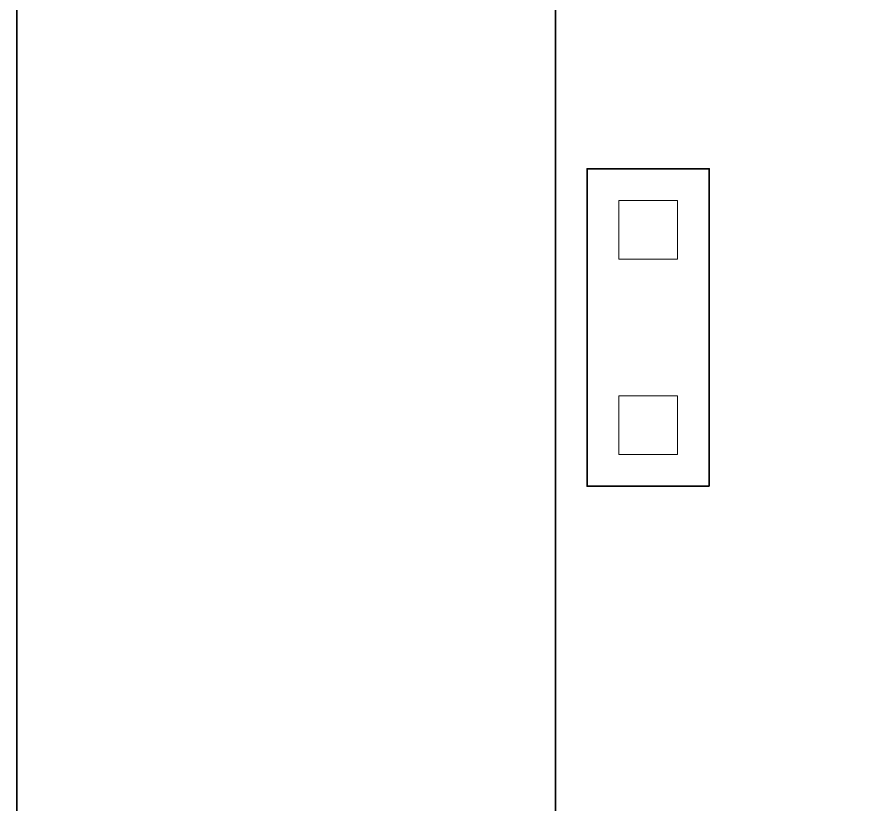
# Model space of a CAD drawing. Header units: centimetres. Extents: x -64.7 to 31.2, y -38.5 to 7.
# Drawn here: x -5.5 to -4.403, y 4.569 to 5.592 of the extents above; entities that cross this region are included whole.
import ezdxf

# ---------------------------------------------------------------- set-up
doc = ezdxf.new("R2010")
doc.units = ezdxf.units.CM
doc.header["$MEASUREMENT"] = 0
doc.layers.add('Layer 1', color=7, linetype='Continuous')

msp = doc.modelspace()

# ---------------------------------------------------------------- linework, layer by layer
at = {"layer": 'Layer 1', "color": 114, "lineweight": 35}
msp.add_open_spline([(-5.5, 6.95), (-5.5, 6.95), (2.5, 6.95), (2.5, 6.95), (2.5, 6.95), (2.5, 6.95), (2.5, 3.35), (2.5, 3.35), (2.5, 3.35), (2.5, 3.35), (-5.5, 3.35), (-5.5, 3.35), (-5.5, 3.35), (-5.5, 3.35), (-5.5, 6.95), (-5.5, 6.95)], degree=3, knots=[0, 0, 0, 0, 0.25, 0.25, 0.25, 0.25, 0.5, 0.5, 0.5, 0.5, 0.75, 0.75, 0.75, 0.75, 1, 1, 1, 1], dxfattribs=at)
at = {"layer": 'Layer 1', "color": 250, "lineweight": 35}
for points in [[(-4.8, 6.41), (-4.8, 6.41), (1.8, 6.41), (1.8, 6.41), (1.8, 6.41), (1.8, 6.41), (1.8, 3.89), (1.8, 3.89), (1.8, 3.89), (1.8, 3.89), (-4.8, 3.89), (-4.8, 3.89), (-4.8, 3.89), (-4.8, 3.89), (-4.8, 6.41), (-4.8, 6.41)], [(-4.60023, 4.98196), (-4.60023, 4.98196), (-4.60023, 5.39471), (-4.60023, 5.39471), (-4.60023, 5.39471), (-4.60023, 5.39471), (-4.75898, 5.39471), (-4.75898, 5.39471), (-4.75898, 5.39471), (-4.75898, 5.39471), (-4.75898, 4.98196), (-4.75898, 4.98196), (-4.75898, 4.98196), (-4.75898, 4.98196), (-4.60023, 4.98196), (-4.60023, 4.98196)]]:
    msp.add_open_spline(points, degree=3, knots=[0, 0, 0, 0, 0.25, 0.25, 0.25, 0.25, 0.5, 0.5, 0.5, 0.5, 0.75, 0.75, 0.75, 0.75, 1, 1, 1, 1], dxfattribs=at)
at = {"layer": 'Layer 1', "color": 2, "lineweight": 9}
for points in [[(-4.64151, 5.27724), (-4.64151, 5.27724), (-4.64151, 5.35344), (-4.64151, 5.35344), (-4.64151, 5.35344), (-4.64151, 5.35344), (-4.71771, 5.35344), (-4.71771, 5.35344), (-4.71771, 5.35344), (-4.71771, 5.35344), (-4.71771, 5.27724), (-4.71771, 5.27724), (-4.71771, 5.27724), (-4.71771, 5.27724), (-4.64151, 5.27724), (-4.64151, 5.27724)], [(-4.64151, 5.02324), (-4.64151, 5.02324), (-4.64151, 5.09944), (-4.64151, 5.09944), (-4.64151, 5.09944), (-4.64151, 5.09944), (-4.71771, 5.09944), (-4.71771, 5.09944), (-4.71771, 5.09944), (-4.71771, 5.09944), (-4.71771, 5.02324), (-4.71771, 5.02324), (-4.71771, 5.02324), (-4.71771, 5.02324), (-4.64151, 5.02324), (-4.64151, 5.02324)]]:
    msp.add_open_spline(points, degree=3, knots=[0, 0, 0, 0, 0.25, 0.25, 0.25, 0.25, 0.5, 0.5, 0.5, 0.5, 0.75, 0.75, 0.75, 0.75, 1, 1, 1, 1], dxfattribs=at)

doc.saveas('drawing.dxf')
